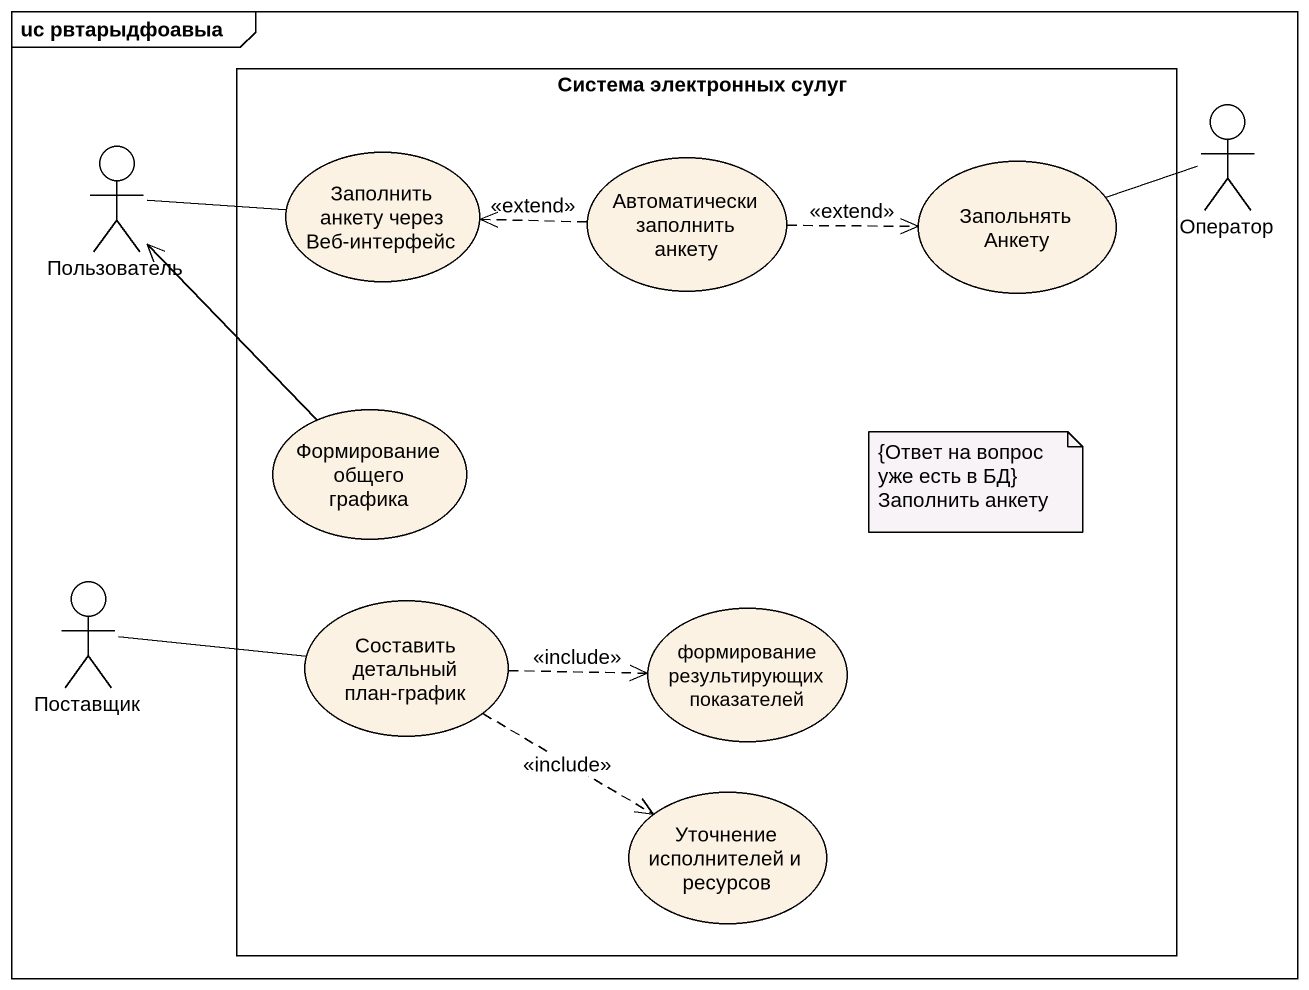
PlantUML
@startuml
mainframe uc рвтарыдфоавыа
rectangle "Система электронных сулуг" as Система_электронных_сулуг {
  usecase "Заполнить анкету через Веб-интерфейс" as Заполнить_анкету_через_Веб
  usecase "Автоматически заполнить анкету" as Автоматически_заполнить
  usecase "Запольнять Анкету" as Запольнять_Анкету
  usecase "Формирование общего графика" as Формирование_общего_графика
  usecase "Составить детальный план-график" as Составить_детальный_план
  usecase "формирование результирующих показателей" as формирование_результирующих
  usecase "Уточнение исполнителей и ресурсов" as Уточнение_исполнителей_и
}
actor Пользователь
actor Оператор
actor Поставщик
Пользователь -right- Заполнить_анкету_через_Веб
Пользователь <-- Формирование_общего_графика
Автоматически_заполнить .left.> Заполнить_анкету_через_Веб : <<extend>>
Автоматически_заполнить .right.> Запольнять_Анкету : <<extend>>
Оператор -left- Запольнять_Анкету
Поставщик -right- Составить_детальный_план
Составить_детальный_план .right.> формирование_результирующих : <<include>>
Составить_детальный_план .right.> Уточнение_исполнителей_и : <<include>>
note as N1
  {Ответ на вопрос уже есть в БД}
  Заполнить анкету
end note
@enduml
